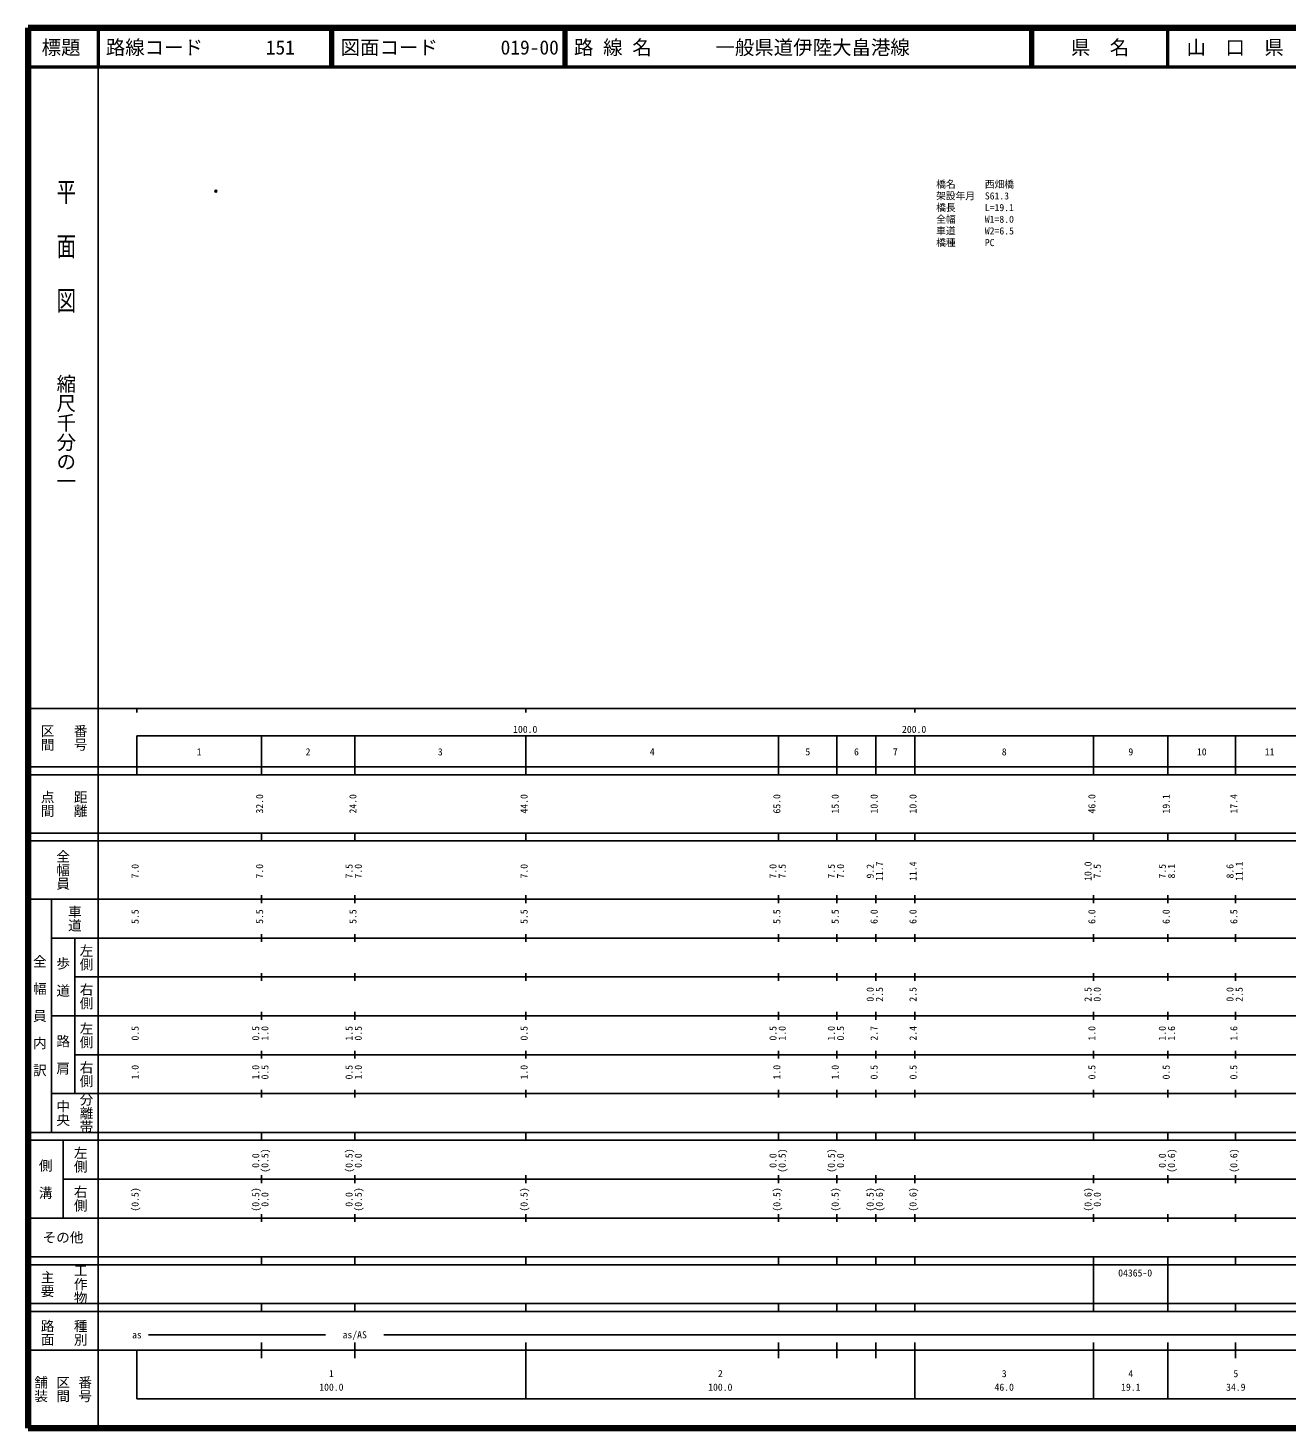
# Model space of a CAD drawing. Units: millimetres on the paper. Extents: x 40 to 680, y 20 to 380.
# Drawn here: x 40 to 363.7, y 20 to 380 of the extents above; entities that cross this region are included whole.
import ezdxf
from ezdxf.enums import TextEntityAlignment as Align

# ---------------------------------------------------------------- set-up
doc = ezdxf.new("R2010")
doc.units = ezdxf.units.MM
doc.header["$PDMODE"] = 32
doc.header["$PDSIZE"] = 0.5
for name, color, linetype in [('M-OTRS', 6, 'Continuous'), ('M-STR-HTXT', 7, 'Continuous'), ('M-TTL-TXT', 7, 'Continuous')]:
    doc.layers.add(name, color=color, linetype=linetype)
for name, color, linetype, lineweight in [('M-TTL', 2, 'Continuous', 140), ('M-TTL-BAND', 7, 'Continuous', 25), ('M-TTL-LINE', 7, 'Continuous', 50)]:
    doc.layers.add(name, color=color, linetype=linetype, lineweight=lineweight)
doc.styles.add('@ＭＳ ゴシック', font='')
doc.styles.add('ＭＳ ゴシック', font='')
doc.styles.get('@ＭＳ ゴシック').set_extended_font_data('@MS Gothic')
doc.styles.get('ＭＳ ゴシック').set_extended_font_data('MS Gothic')

msp = doc.modelspace()

# ---------------------------------------------------------------- linework, layer by layer
at = {"layer": 'M-OTRS'}
msp.add_point((88.318, 338.031), dxfattribs=at)
at = {"layer": 'M-TTL'}
for p, q in [((40, 380), (40, 20)), ((680, 380), (40, 380)), ((40, 20), (680, 20))]:
    msp.add_line(p, q, dxfattribs=at)
at = {"layer": 'M-TTL-BAND'}
for p, q in [((58, 370), (58, 20)), ((40, 205), (579, 205)), ((68, 205), (68, 204)), ((168, 205), (168, 204)), ((268, 205), (268, 204)), ((68, 198), (579, 198)), ((68, 198), (68, 188)), ((100, 188), (100, 198)), ((124, 188), (124, 198)), ((168, 188), (168, 198)), ((233, 188), (233, 198)), ((248, 188), (248, 198)), ((258, 188), (258, 198)), ((268, 188), (268, 198)), ((314, 188), (314, 198)), ((333.1, 188), (333.1, 198)), ((350.5, 188), (350.5, 198)), ((40, 190), (579, 190)), ((40, 188), (579, 188)), ((40, 173), (579, 173)), ((100, 171), (100, 173)), ((124, 171), (124, 173)), ((168, 171), (168, 173)), ((233, 171), (233, 173)), ((248, 171), (248, 173)), ((258, 171), (258, 173)), ((268, 171), (268, 173)), ((314, 171), (314, 173)), ((333.1, 171), (333.1, 173)), ((350.5, 171), (350.5, 173)), ((40, 171), (579, 171)), ((40, 156), (579, 156)), ((46, 96), (46, 156)), ((100, 155), (100, 157)), ((124, 155), (124, 157)), ((168, 155), (168, 157)), ((233, 155), (233, 157)), ((248, 155), (248, 157)), ((258, 155), (258, 157)), ((268, 155), (268, 157)), ((314, 155), (314, 157)), ((333.1, 155), (333.1, 157)), ((350.5, 155), (350.5, 157)), ((46, 146), (579, 146)), ((52, 146), (52, 106)), ((100, 145), (100, 147)), ((124, 145), (124, 147)), ((168, 145), (168, 147)), ((233, 145), (233, 147)), ((248, 145), (248, 147)), ((258, 145), (258, 147)), ((268, 145), (268, 147)), ((314, 145), (314, 147)), ((333.1, 145), (333.1, 147)), ((350.5, 145), (350.5, 147)), ((100, 135), (100, 137)), ((124, 135), (124, 137)), ((168, 135), (168, 137)), ((233, 135), (233, 137)), ((248, 135), (248, 137)), ((258, 135), (258, 137)), ((268, 135), (268, 137)), ((314, 135), (314, 137)), ((333.1, 135), (333.1, 137)), ((350.5, 135), (350.5, 137)), ((52, 136), (579, 136)), ((46, 126), (579, 126)), ((100, 125), (100, 127)), ((124, 125), (124, 127)), ((168, 125), (168, 127)), ((233, 125), (233, 127)), ((248, 125), (248, 127)), ((258, 125), (258, 127)), ((268, 125), (268, 127)), ((314, 125), (314, 127)), ((333.1, 125), (333.1, 127)), ((350.5, 125), (350.5, 127)), ((52, 116), (579, 116)), ((100, 115), (100, 117)), ((124, 115), (124, 117)), ((168, 115), (168, 117)), ((233, 115), (233, 117)), ((248, 115), (248, 117)), ((258, 115), (258, 117)), ((268, 115), (268, 117)), ((314, 115), (314, 117)), ((333.1, 115), (333.1, 117)), ((350.5, 115), (350.5, 117)), ((46, 106), (579, 106)), ((100, 105), (100, 107)), ((124, 105), (124, 107)), ((168, 105), (168, 107)), ((233, 105), (233, 107)), ((248, 105), (248, 107)), ((258, 105), (258, 107)), ((268, 105), (268, 107)), ((314, 105), (314, 107)), ((333.1, 105), (333.1, 107)), ((350.5, 105), (350.5, 107)), ((40, 96), (579, 96)), ((40, 94), (579, 94)), ((49, 94), (49, 74)), ((100, 94), (100, 96)), ((124, 94), (124, 96)), ((168, 94), (168, 96)), ((233, 94), (233, 96)), ((248, 94), (248, 96)), ((258, 94), (258, 96)), ((268, 94), (268, 96)), ((314, 94), (314, 96)), ((333.1, 94), (333.1, 96)), ((350.5, 94), (350.5, 96)), ((49, 84), (579, 84)), ((100, 83), (100, 85)), ((124, 83), (124, 85)), ((168, 83), (168, 85)), ((233, 83), (233, 85)), ((248, 83), (248, 85)), ((258, 83), (258, 85)), ((268, 83), (268, 85)), ((314, 83), (314, 85)), ((333.1, 83), (333.1, 85)), ((350.5, 83), (350.5, 85)), ((40, 74), (579, 74)), ((100, 73), (100, 75)), ((124, 73), (124, 75)), ((168, 73), (168, 75)), ((233, 73), (233, 75)), ((248, 73), (248, 75)), ((258, 73), (258, 75)), ((268, 73), (268, 75)), ((314, 73), (314, 75)), ((333.1, 73), (333.1, 75)), ((350.5, 73), (350.5, 75)), ((40, 64), (579, 64)), ((40, 62), (579, 62)), ((100, 62), (100, 64)), ((124, 62), (124, 64)), ((168, 62), (168, 64)), ((233, 62), (233, 64)), ((248, 62), (248, 64)), ((258, 62), (258, 64)), ((268, 62), (268, 64)), ((314, 62), (314, 64)), ((314, 52), (314, 62)), ((333.1, 62), (333.1, 64)), ((333.1, 52), (333.1, 62)), ((350.5, 62), (350.5, 64)), ((40, 52), (579, 52)), ((100, 50), (100, 52)), ((124, 50), (124, 52)), ((168, 50), (168, 52)), ((233, 50), (233, 52)), ((248, 50), (248, 52)), ((258, 50), (258, 52)), ((268, 50), (268, 52)), ((314, 50), (314, 52)), ((333.1, 50), (333.1, 52)), ((350.5, 50), (350.5, 52)), ((40, 50), (579, 50)), ((71, 44), (116.5, 44)), ((131.5, 44), (565, 44)), ((40, 40), (579, 40)), ((68, 40), (68, 27.5)), ((100, 38), (100, 42)), ((124, 38), (124, 42)), ((168, 27.5), (168, 42)), ((233, 38), (233, 42)), ((248, 38), (248, 42)), ((258, 38), (258, 42)), ((268, 27.5), (268, 42)), ((314, 27.5), (314, 42)), ((333.1, 27.5), (333.1, 42)), ((350.5, 38), (350.5, 42)), ((68, 27.5), (579, 27.5))]:
    msp.add_line(p, q, dxfattribs=at)
at = {"layer": 'M-TTL-LINE'}
for p, q in [((58, 380), (58, 370)), ((117.75, 380), (117.75, 370)), ((118.25, 380), (118.25, 370)), ((177.75, 380), (177.75, 370)), ((178.25, 380), (178.25, 370)), ((297.75, 380), (297.75, 370)), ((298.25, 380), (298.25, 370)), ((333, 380), (333, 370)), ((40, 370), (680, 370))]:
    msp.add_line(p, q, dxfattribs=at)

# ---------------------------------------------------------------- texts
at = {"layer": 'M-STR-HTXT', "style": 'ＭＳ ゴシック'}
for s, p in [('橋名\u3000\u3000\u3000西畑橋', (273.512, 338.36)), ('橋長\u3000\u3000\u3000L=19.1', (273.512, 332.36)), ('架設年月\u3000S61.3', (273.512, 335.36)), ('全幅\u3000\u3000\u3000W1=8.0', (273.512, 329.36)), ('車道\u3000\u3000\u3000W2=6.5', (273.512, 326.36)), ('橋種\u3000\u3000\u3000PC', (273.512, 323.36))]:
    msp.add_text(s, height=1.833, dxfattribs=at).set_placement(p, align=Align.BOTTOM_LEFT)
at = {"layer": 'M-TTL-BAND', "style": '@ＭＳ ゴシック', "width": 1.4}
msp.add_text('平  面  図', height=3.666, rotation=270, dxfattribs=at).set_placement((49.777, 306.475), align=Align.MIDDLE_RIGHT)
at = {"layer": 'M-TTL-BAND', "style": '@ＭＳ ゴシック'}
msp.add_text('縮尺千分の一', height=3.666, rotation=270, dxfattribs=at).set_placement((49.777, 261.03), align=Align.MIDDLE_RIGHT)
for s, p in [('区間', (45, 197.5)), ('番号', (53.5, 197.5)), ('点間', (45, 180.5)), ('距離', (53.5, 180.5)), ('全幅員', (49, 163.5)), ('車道', (52, 151)), ('左側', (55, 141)), ('全\u3000幅\u3000員\u3000内\u3000訳', (43, 126)), ('歩\u3000道', (49, 136)), ('右側', (55, 131)), ('左側', (55, 121)), ('路\u3000肩', (49, 116)), ('右側', (55, 111)), ('分離帯', (55, 101)), ('中央', (49, 101)), ('左側', (53.5, 89)), ('側\u3000溝', (44.5, 84)), ('右側', (53.5, 79)), ('工作物', (53.5, 57)), ('主要', (45, 57)), ('路面', (45, 44.5)), ('種別', (53.5, 44.5)), ('舗装', (43.333, 30)), ('区間', (49, 30)), ('番号', (54.667, 30))]:
    msp.add_text(s, height=2.566, rotation=270, dxfattribs=at).set_placement(p, align=Align.MIDDLE_CENTER)
at = {"layer": 'M-TTL-BAND', "style": 'ＭＳ ゴシック'}
for s, p in [('100.0', (167.844, 198.195)), ('200.0', (267.844, 198.195)), ('1', (84, 192.405)), ('2', (112, 192.405)), ('3', (146, 192.405)), ('4', (200.5, 192.405)), ('5', (240.5, 192.405)), ('6', (253, 192.405)), ('7', (263, 192.405)), ('8', (291, 192.405)), ('9', (323.55, 192.405)), ('10', (341.8, 192.405)), ('11', (359.25, 192.405)), ('as', (68, 42.5)), ('as/AS', (124, 42.5)), ('1', (118, 32.523)), ('2', (218, 32.523)), ('3', (291, 32.523)), ('4', (323.55, 32.523)), ('5', (350.55, 32.523)), ('100.0', (118, 29.033)), ('100.0', (218, 29.033)), ('46.0', (291, 29.033)), ('19.1', (323.55, 29.033)), ('34.9', (350.55, 29.033))]:
    msp.add_text(s, height=1.833, dxfattribs=at).set_placement(p, align=Align.BOTTOM_CENTER)
for s, p in [('32.0', (101, 180.5)), ('24.0', (125, 180.5)), ('44.0', (169, 180.5)), ('65.0', (234, 180.5)), ('15.0', (249, 180.5)), ('10.0', (259, 180.5)), ('10.0', (269, 180.5)), ('46.0', (315, 180.5)), ('19.1', (334.1, 180.5)), ('17.4', (351.5, 180.5)), ('7.0', (69, 163.174)), ('7.0', (101, 163.174)), ('7.5', (124, 163.174)), ('7.0', (126.37, 163.174)), ('7.0', (169, 163.174)), ('7.0', (233, 163.174)), ('7.5', (235.37, 163.174)), ('7.5', (248, 163.174)), ('7.0', (250.37, 163.174)), ('9.2', (258, 163.174)), ('11.7', (260.37, 163.174)), ('11.4', (269, 163.174)), ('10.0', (314, 163.174)), ('7.5', (316.37, 163.174)), ('7.5', (333.1, 163.174)), ('8.1', (335.47, 163.174)), ('8.6', (350.5, 163.174)), ('11.1', (352.87, 163.174)), ('5.5', (69, 151.5)), ('5.5', (101, 151.5)), ('5.5', (125, 151.5)), ('5.5', (169, 151.5)), ('5.5', (234, 151.5)), ('5.5', (249, 151.5)), ('6.0', (259, 151.5)), ('6.0', (269, 151.5)), ('6.0', (315, 151.5)), ('6.0', (334.1, 151.5)), ('6.5', (351.5, 151.5)), ('0.0', (258, 131.5)), ('2.5', (260.37, 131.5)), ('2.5', (269, 131.5)), ('2.5', (314, 131.5)), ('0.0', (316.37, 131.5)), ('0.0', (350.5, 131.5)), ('2.5', (352.87, 131.5)), ('0.5', (69, 121.5)), ('0.5', (100, 121.5)), ('1.0', (102.37, 121.5)), ('1.5', (124, 121.5)), ('0.5', (126.37, 121.5)), ('0.5', (169, 121.5)), ('0.5', (233, 121.5)), ('1.0', (235.37, 121.5)), ('1.0', (248, 121.5)), ('0.5', (250.37, 121.5)), ('2.7', (259, 121.5)), ('2.4', (269, 121.5)), ('1.0', (315, 121.5)), ('1.0', (333.1, 121.5)), ('1.6', (335.47, 121.5)), ('1.6', (351.5, 121.5)), ('1.0', (69, 111.5)), ('1.0', (100, 111.5)), ('0.5', (102.37, 111.5)), ('0.5', (124, 111.5)), ('1.0', (126.37, 111.5)), ('1.0', (169, 111.5)), ('1.0', (234, 111.5)), ('1.0', (249, 111.5)), ('0.5', (259, 111.5)), ('0.5', (269, 111.5)), ('0.5', (315, 111.5)), ('0.5', (334.1, 111.5)), ('0.5', (351.5, 111.5)), ('0.0', (100, 88.764)), ('(0.5)', (102.37, 88.764)), ('(0.5)', (124, 88.764)), ('0.0', (126.37, 88.764)), ('0.0', (233, 88.764)), ('(0.5)', (235.37, 88.764)), ('(0.5)', (248, 88.764)), ('0.0', (250.37, 88.764)), ('0.0', (333.1, 88.764)), ('(0.6)', (335.47, 88.764)), ('(0.6)', (351.5, 88.764)), ('(0.5)', (69, 78.764)), ('(0.5)', (100, 78.764)), ('0.0', (102.37, 78.764)), ('0.0', (124, 78.764)), ('(0.5)', (126.37, 78.764)), ('(0.5)', (169, 78.764)), ('(0.5)', (234, 78.764)), ('(0.5)', (249, 78.764)), ('(0.5)', (258, 78.764)), ('(0.6)', (260.37, 78.764)), ('(0.6)', (269, 78.764)), ('(0.6)', (314, 78.764)), ('0.0', (316.37, 78.764))]:
    msp.add_text(s, height=1.833, rotation=90, dxfattribs=at).set_placement(p, align=Align.BOTTOM_CENTER)
msp.add_text('その他', height=2.566, dxfattribs=at).set_placement((49, 69), align=Align.MIDDLE_CENTER)
msp.add_text('04365-0', height=1.833, dxfattribs=at).set_placement((320.305, 58.405), align=Align.BOTTOM_LEFT)
at = {"layer": 'M-TTL-TXT', "style": 'ＭＳ ゴシック'}
for s, p in [('標題', (48.5, 375)), ('県\u3000名', (315.625, 375)), ('山\u3000口\u3000県', (350.375, 375))]:
    msp.add_text(s, height=3.666, dxfattribs=at).set_placement(p, align=Align.MIDDLE_CENTER)
for s, p in [('路線コード', (60, 375)), ('151', (101.142, 375)), ('151', (101.142, 375)), ('151', (101.142, 375)), ('図面コード', (120.38, 375)), ('019-00', (161.521, 375)), ('路 線 名', (180.38, 375)), ('一般県道伊陸大畠港線', (216.734, 375))]:
    msp.add_text(s, height=3.666, dxfattribs=at).set_placement(p, align=Align.MIDDLE_LEFT)

doc.saveas('drawing.dxf')
